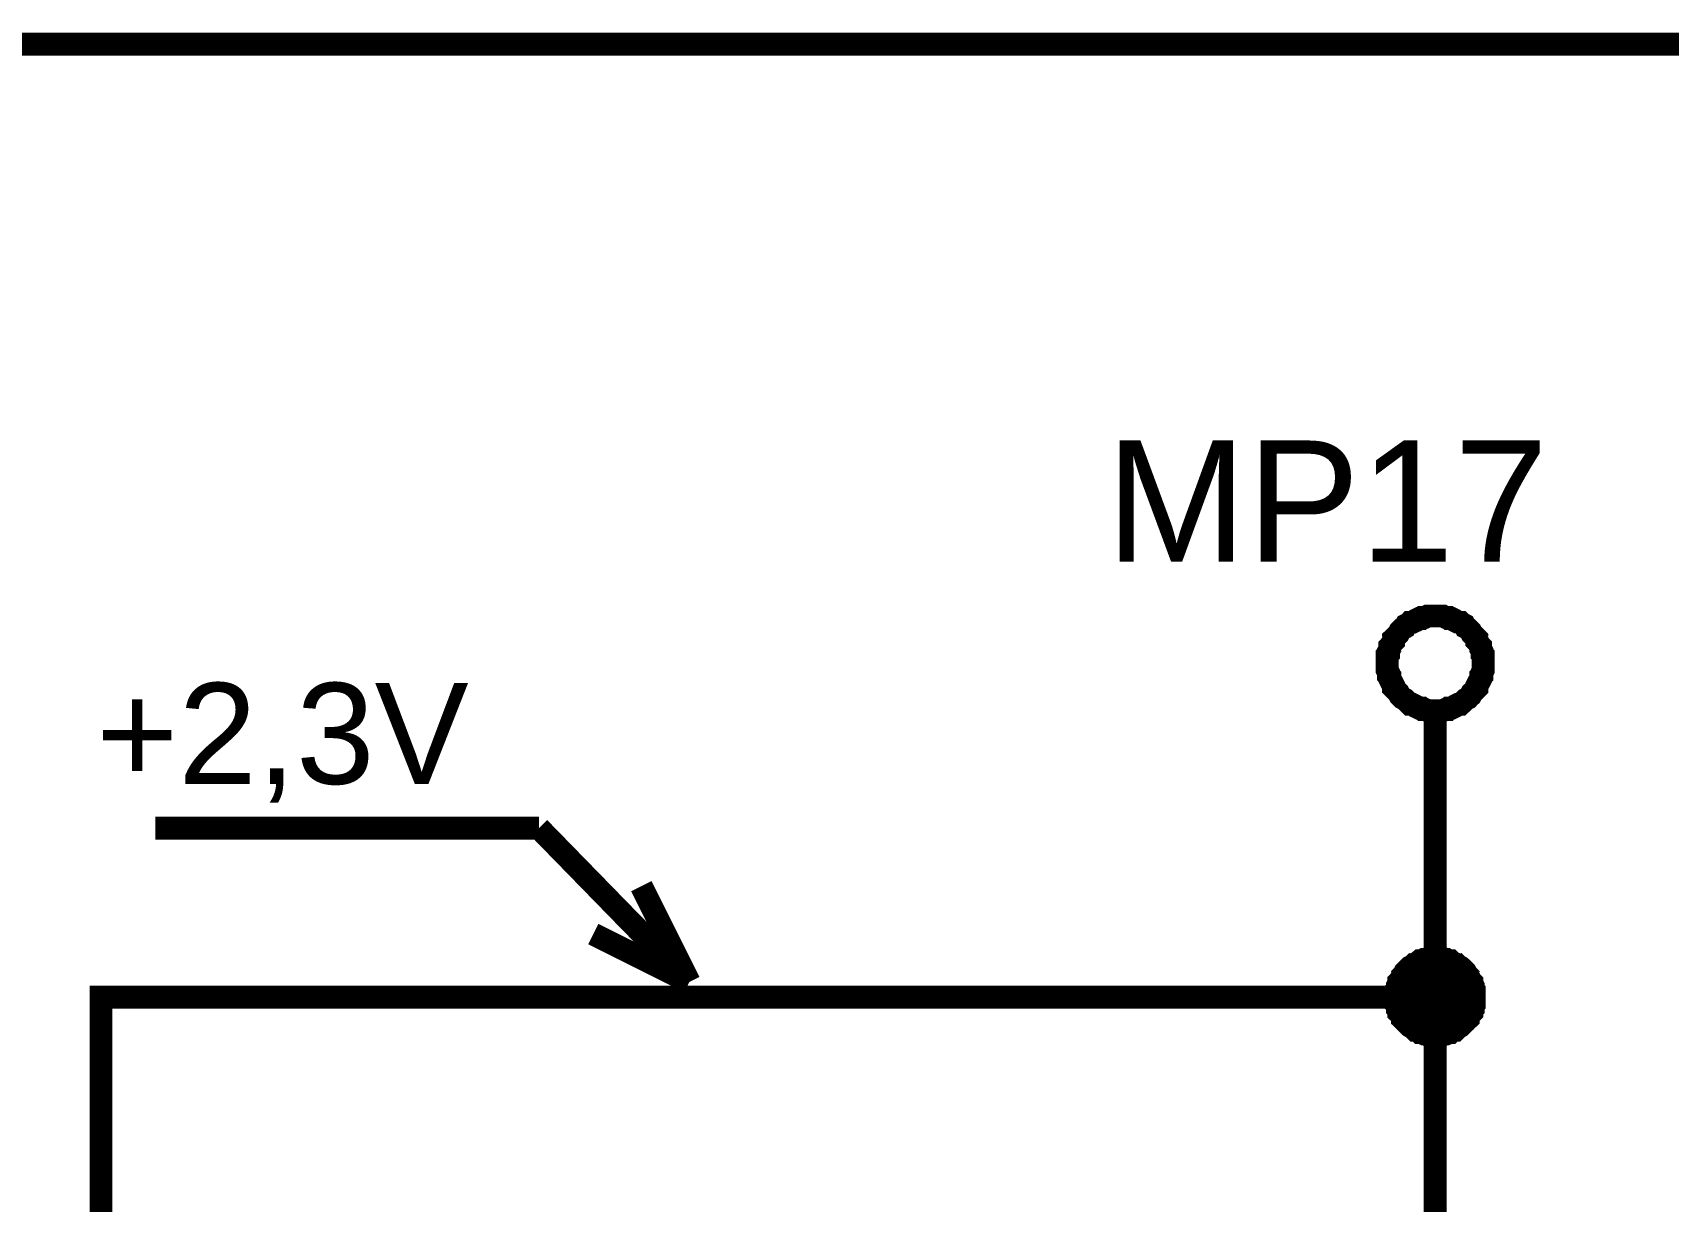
# Model space of a CAD drawing. Header units: millimetres. Extents: x -2024 to 917, y -725 to 13.
# Drawn here: x -1922.31 to -1900.86, y -286.85 to -271.52 of the extents above; entities that cross this region are included whole.
import ezdxf

# ---------------------------------------------------------------- set-up
doc = ezdxf.new("R2010")
doc.units = ezdxf.units.MM
doc.styles.get("Standard").update_dxf_attribs({"font": 'arial.ttf'})

msp = doc.modelspace()

# ---------------------------------------------------------------- linework, layer by layer
at = {"color": 7}
for points, const_width in [([(-1966.383, -276.672), (-1966.383, -271.671), (-1953.904, -271.671), (-1858.934, -271.671), (-1853.952, -271.671)], 0.3), ([(-1904.549, -279.785), (-1904.549, -279.752), (-1904.549, -279.719), (-1904.549, -279.686), (-1904.532, -279.669), (-1904.532, -279.636), (-1904.515, -279.603), (-1904.515, -279.57), (-1904.499, -279.553), (-1904.482, -279.52), (-1904.466, -279.504), (-1904.466, -279.47), (-1904.449, -279.454), (-1904.416, -279.421), (-1904.4, -279.404), (-1904.383, -279.371), (-1904.367, -279.354), (-1904.35, -279.338), (-1904.317, -279.321), (-1904.3, -279.288), (-1904.267, -279.272), (-1904.251, -279.255), (-1904.218, -279.255), (-1904.184, -279.239), (-1904.168, -279.222), (-1904.135, -279.205), (-1904.102, -279.205), (-1904.085, -279.189), (-1904.052, -279.189), (-1904.019, -279.172), (-1903.986, -279.172), (-1903.953, -279.172), (-1903.92, -279.172)], 0.3), ([(-1903.92, -279.172), (-1903.953, -279.172), (-1903.986, -279.172), (-1904.019, -279.172), (-1904.052, -279.189), (-1904.085, -279.189), (-1904.102, -279.205), (-1904.135, -279.205), (-1904.168, -279.222), (-1904.184, -279.239), (-1904.218, -279.255), (-1904.251, -279.255), (-1904.267, -279.272), (-1904.3, -279.288), (-1904.317, -279.321), (-1904.35, -279.338), (-1904.367, -279.354), (-1904.383, -279.371), (-1904.4, -279.404), (-1904.416, -279.421), (-1904.449, -279.454), (-1904.466, -279.47), (-1904.466, -279.504), (-1904.482, -279.52), (-1904.499, -279.553), (-1904.515, -279.57), (-1904.515, -279.603), (-1904.532, -279.636), (-1904.532, -279.669), (-1904.549, -279.686), (-1904.549, -279.719), (-1904.549, -279.752), (-1904.549, -279.785)], 0.3), ([(-1903.92, -279.172), (-1903.887, -279.172), (-1903.853, -279.172), (-1903.82, -279.172), (-1903.787, -279.189), (-1903.754, -279.189), (-1903.738, -279.205), (-1903.704, -279.205), (-1903.671, -279.222), (-1903.655, -279.239), (-1903.622, -279.255), (-1903.589, -279.255), (-1903.572, -279.272), (-1903.539, -279.288), (-1903.522, -279.321), (-1903.489, -279.338), (-1903.473, -279.354), (-1903.456, -279.371), (-1903.44, -279.404), (-1903.423, -279.421), (-1903.39, -279.454), (-1903.373, -279.47), (-1903.373, -279.504), (-1903.357, -279.52), (-1903.34, -279.553), (-1903.324, -279.57), (-1903.324, -279.603), (-1903.307, -279.636), (-1903.307, -279.669), (-1903.291, -279.686), (-1903.291, -279.719), (-1903.291, -279.752), (-1903.291, -279.785)], 0.3), ([(-1903.291, -279.785), (-1903.291, -279.752), (-1903.291, -279.719), (-1903.291, -279.686), (-1903.307, -279.669), (-1903.307, -279.636), (-1903.324, -279.603), (-1903.324, -279.57), (-1903.34, -279.553), (-1903.357, -279.52), (-1903.373, -279.504), (-1903.373, -279.47), (-1903.39, -279.454), (-1903.423, -279.421), (-1903.44, -279.404), (-1903.456, -279.371), (-1903.473, -279.354), (-1903.489, -279.338), (-1903.522, -279.321), (-1903.539, -279.288), (-1903.572, -279.272), (-1903.589, -279.255), (-1903.622, -279.255), (-1903.655, -279.239), (-1903.671, -279.222), (-1903.704, -279.205), (-1903.738, -279.205), (-1903.754, -279.189), (-1903.787, -279.189), (-1903.82, -279.172), (-1903.853, -279.172), (-1903.887, -279.172), (-1903.92, -279.172)], 0.3), ([(-1903.92, -280.414), (-1903.953, -280.414), (-1903.986, -280.414), (-1904.019, -280.414), (-1904.052, -280.398), (-1904.085, -280.398), (-1904.102, -280.381), (-1904.135, -280.381), (-1904.168, -280.365), (-1904.184, -280.348), (-1904.218, -280.331), (-1904.251, -280.331), (-1904.267, -280.315), (-1904.3, -280.282), (-1904.317, -280.265), (-1904.35, -280.249), (-1904.367, -280.232), (-1904.383, -280.216), (-1904.4, -280.182), (-1904.416, -280.166), (-1904.449, -280.133), (-1904.466, -280.116), (-1904.466, -280.083), (-1904.482, -280.05), (-1904.499, -280.033), (-1904.515, -280), (-1904.515, -279.967), (-1904.532, -279.951), (-1904.532, -279.917), (-1904.549, -279.884), (-1904.549, -279.851), (-1904.549, -279.818), (-1904.549, -279.785)], 0.3), ([(-1904.549, -279.785), (-1904.549, -279.785)], 0.3), ([(-1904.549, -279.785), (-1904.549, -279.818), (-1904.549, -279.851), (-1904.549, -279.884), (-1904.532, -279.917), (-1904.532, -279.951), (-1904.515, -279.967), (-1904.515, -280), (-1904.499, -280.033), (-1904.482, -280.05), (-1904.466, -280.083), (-1904.466, -280.116), (-1904.449, -280.133), (-1904.416, -280.166), (-1904.4, -280.182), (-1904.383, -280.216), (-1904.367, -280.232), (-1904.35, -280.249), (-1904.317, -280.265), (-1904.3, -280.282), (-1904.267, -280.315), (-1904.251, -280.331), (-1904.218, -280.331), (-1904.184, -280.348), (-1904.168, -280.365), (-1904.135, -280.381), (-1904.102, -280.381), (-1904.085, -280.398), (-1904.052, -280.398), (-1904.019, -280.414), (-1903.986, -280.414), (-1903.953, -280.414), (-1903.92, -280.414)], 0.3), ([(-1903.291, -279.785), (-1903.291, -279.818), (-1903.291, -279.851), (-1903.291, -279.884), (-1903.307, -279.917), (-1903.307, -279.951), (-1903.324, -279.967), (-1903.324, -280), (-1903.34, -280.033), (-1903.357, -280.05), (-1903.373, -280.083), (-1903.373, -280.116), (-1903.39, -280.133), (-1903.423, -280.166), (-1903.44, -280.182), (-1903.456, -280.216), (-1903.473, -280.232), (-1903.489, -280.249), (-1903.522, -280.265), (-1903.539, -280.282), (-1903.572, -280.315), (-1903.589, -280.331), (-1903.622, -280.331), (-1903.655, -280.348), (-1903.671, -280.365), (-1903.704, -280.381), (-1903.738, -280.381), (-1903.754, -280.398), (-1903.787, -280.398), (-1903.82, -280.414), (-1903.853, -280.414), (-1903.887, -280.414), (-1903.92, -280.414)], 0.3), ([(-1903.92, -280.414), (-1903.887, -280.414), (-1903.853, -280.414), (-1903.82, -280.414), (-1903.787, -280.398), (-1903.754, -280.398), (-1903.738, -280.381), (-1903.704, -280.381), (-1903.671, -280.365), (-1903.655, -280.348), (-1903.622, -280.331), (-1903.589, -280.331), (-1903.572, -280.315), (-1903.539, -280.282), (-1903.522, -280.265), (-1903.489, -280.249), (-1903.473, -280.232), (-1903.456, -280.216), (-1903.44, -280.182), (-1903.423, -280.166), (-1903.39, -280.133), (-1903.373, -280.116), (-1903.373, -280.083), (-1903.357, -280.05), (-1903.34, -280.033), (-1903.324, -280), (-1903.324, -279.967), (-1903.307, -279.951), (-1903.307, -279.917), (-1903.291, -279.884), (-1903.291, -279.851), (-1903.291, -279.818), (-1903.291, -279.785)], 0.3), ([(-1903.291, -279.785), (-1903.291, -279.785), (-1903.291, -279.785), (-1903.291, -279.785), (-1903.291, -279.785), (-1903.291, -279.785), (-1903.291, -279.785), (-1903.291, -279.785), (-1903.291, -279.785), (-1903.291, -279.785), (-1903.291, -279.785), (-1903.291, -279.785), (-1903.291, -279.785), (-1903.291, -279.785), (-1903.291, -279.785), (-1903.291, -279.785), (-1903.291, -279.785), (-1903.291, -279.785), (-1903.291, -279.785), (-1903.291, -279.785), (-1903.291, -279.785), (-1903.291, -279.785), (-1903.291, -279.785), (-1903.291, -279.785), (-1903.291, -279.785), (-1903.291, -279.785), (-1903.291, -279.785), (-1903.291, -279.785), (-1903.291, -279.785), (-1903.291, -279.785), (-1903.291, -279.785), (-1903.291, -279.785), (-1903.291, -279.785)], 0.3), ([(-1903.291, -279.785), (-1903.291, -279.785)], 0.3), ([(-1903.92, -280.414), (-1903.92, -281.673)], 0.3), ([(-1903.92, -284.173), (-1903.92, -281.673)], 0.3), ([(-1915.671, -281.954), (-1920.702, -281.954)], 0.3), ([(-1913.701, -283.974), (-1915.671, -281.954)], 0.3), ([(-1913.701, -283.974), (-1914.33, -282.716)], 0.3), ([(-1913.701, -283.974), (-1914.959, -283.345)], 0.3), ([(-1904.433, -284.173), (-1904.433, -284.14), (-1904.433, -284.123), (-1904.433, -284.09), (-1904.416, -284.074), (-1904.416, -284.041), (-1904.416, -284.024), (-1904.4, -283.991), (-1904.4, -283.974), (-1904.383, -283.958), (-1904.367, -283.925), (-1904.35, -283.908), (-1904.35, -283.892), (-1904.333, -283.875), (-1904.317, -283.842), (-1904.3, -283.825), (-1904.284, -283.809), (-1904.267, -283.792), (-1904.251, -283.776), (-1904.218, -283.759), (-1904.201, -283.743), (-1904.184, -283.743), (-1904.168, -283.726), (-1904.135, -283.709), (-1904.118, -283.693), (-1904.102, -283.693), (-1904.069, -283.676), (-1904.052, -283.676), (-1904.019, -283.676), (-1904.002, -283.66), (-1903.969, -283.66), (-1903.953, -283.66), (-1903.92, -283.66)], 0.3), ([(-1904.433, -284.173), (-1904.433, -284.14), (-1904.433, -284.123), (-1904.433, -284.09), (-1904.416, -284.074), (-1904.416, -284.041), (-1904.416, -284.024), (-1904.4, -283.991), (-1904.4, -283.974), (-1904.383, -283.958), (-1904.367, -283.925), (-1904.35, -283.908), (-1904.35, -283.892), (-1904.333, -283.875), (-1904.317, -283.842), (-1904.3, -283.825), (-1904.284, -283.809), (-1904.267, -283.792), (-1904.251, -283.776), (-1904.218, -283.759), (-1904.201, -283.743), (-1904.184, -283.743), (-1904.168, -283.726), (-1904.135, -283.709), (-1904.118, -283.693), (-1904.102, -283.693), (-1904.069, -283.676), (-1904.052, -283.676), (-1904.019, -283.676), (-1904.002, -283.66), (-1903.969, -283.66), (-1903.953, -283.66), (-1903.92, -283.66)], 0.3), ([(-1904.433, -284.173), (-1904.433, -284.14), (-1904.433, -284.123), (-1904.433, -284.09), (-1904.416, -284.074), (-1904.416, -284.041), (-1904.416, -284.024), (-1904.4, -283.991), (-1904.4, -283.974), (-1904.383, -283.958), (-1904.367, -283.925), (-1904.35, -283.908), (-1904.35, -283.892), (-1904.333, -283.875), (-1904.317, -283.842), (-1904.3, -283.825), (-1904.284, -283.809), (-1904.267, -283.792), (-1904.251, -283.776), (-1904.218, -283.759), (-1904.201, -283.743), (-1904.184, -283.743), (-1904.168, -283.726), (-1904.135, -283.709), (-1904.118, -283.693), (-1904.102, -283.693), (-1904.069, -283.676), (-1904.052, -283.676), (-1904.019, -283.676), (-1904.002, -283.66), (-1903.969, -283.66), (-1903.953, -283.66), (-1903.92, -283.66)], 0.3), ([(-1904.433, -284.173), (-1904.433, -284.14), (-1904.433, -284.123), (-1904.433, -284.09), (-1904.416, -284.074), (-1904.416, -284.041), (-1904.416, -284.024), (-1904.4, -283.991), (-1904.4, -283.974), (-1904.383, -283.958), (-1904.367, -283.925), (-1904.35, -283.908), (-1904.35, -283.892), (-1904.333, -283.875), (-1904.317, -283.842), (-1904.3, -283.825), (-1904.284, -283.809), (-1904.267, -283.792), (-1904.251, -283.776), (-1904.218, -283.759), (-1904.201, -283.743), (-1904.184, -283.743), (-1904.168, -283.726), (-1904.135, -283.709), (-1904.118, -283.693), (-1904.102, -283.693), (-1904.069, -283.676), (-1904.052, -283.676), (-1904.019, -283.676), (-1904.002, -283.66), (-1903.969, -283.66), (-1903.953, -283.66), (-1903.92, -283.66)], 0.3), ([(-1903.92, -283.66), (-1903.92, -283.66)], 0.3), ([(-1903.92, -283.66), (-1903.887, -283.66), (-1903.87, -283.66), (-1903.837, -283.66), (-1903.82, -283.676), (-1903.787, -283.676), (-1903.771, -283.676), (-1903.738, -283.693), (-1903.721, -283.693), (-1903.704, -283.709), (-1903.671, -283.726), (-1903.655, -283.743), (-1903.638, -283.743), (-1903.622, -283.759), (-1903.589, -283.776), (-1903.572, -283.792), (-1903.556, -283.809), (-1903.539, -283.825), (-1903.522, -283.842), (-1903.506, -283.875), (-1903.489, -283.892), (-1903.489, -283.908), (-1903.473, -283.925), (-1903.456, -283.958), (-1903.44, -283.974), (-1903.44, -283.991), (-1903.423, -284.024), (-1903.423, -284.041), (-1903.423, -284.074), (-1903.407, -284.09), (-1903.407, -284.123), (-1903.407, -284.14), (-1903.407, -284.173)], 0.3), ([(-1903.92, -283.66), (-1903.92, -283.66)], 0.3), ([(-1903.92, -283.66), (-1903.887, -283.66), (-1903.87, -283.66), (-1903.837, -283.66), (-1903.82, -283.676), (-1903.787, -283.676), (-1903.771, -283.676), (-1903.738, -283.693), (-1903.721, -283.693), (-1903.704, -283.709), (-1903.671, -283.726), (-1903.655, -283.743), (-1903.638, -283.743), (-1903.622, -283.759), (-1903.589, -283.776), (-1903.572, -283.792), (-1903.556, -283.809), (-1903.539, -283.825), (-1903.522, -283.842), (-1903.506, -283.875), (-1903.489, -283.892), (-1903.489, -283.908), (-1903.473, -283.925), (-1903.456, -283.958), (-1903.44, -283.974), (-1903.44, -283.991), (-1903.423, -284.024), (-1903.423, -284.041), (-1903.423, -284.074), (-1903.407, -284.09), (-1903.407, -284.123), (-1903.407, -284.14), (-1903.407, -284.173)], 0.3), ([(-1903.92, -283.66), (-1903.92, -283.66)], 0.3), ([(-1903.92, -283.66), (-1903.887, -283.66), (-1903.87, -283.66), (-1903.837, -283.66), (-1903.82, -283.676), (-1903.787, -283.676), (-1903.771, -283.676), (-1903.738, -283.693), (-1903.721, -283.693), (-1903.704, -283.709), (-1903.671, -283.726), (-1903.655, -283.743), (-1903.638, -283.743), (-1903.622, -283.759), (-1903.589, -283.776), (-1903.572, -283.792), (-1903.556, -283.809), (-1903.539, -283.825), (-1903.522, -283.842), (-1903.506, -283.875), (-1903.489, -283.892), (-1903.489, -283.908), (-1903.473, -283.925), (-1903.456, -283.958), (-1903.44, -283.974), (-1903.44, -283.991), (-1903.423, -284.024), (-1903.423, -284.041), (-1903.423, -284.074), (-1903.407, -284.09), (-1903.407, -284.123), (-1903.407, -284.14), (-1903.407, -284.173)], 0.3), ([(-1903.92, -283.66), (-1903.92, -283.66)], 0.3), ([(-1903.92, -283.66), (-1903.887, -283.66), (-1903.87, -283.66), (-1903.837, -283.66), (-1903.82, -283.676), (-1903.787, -283.676), (-1903.771, -283.676), (-1903.738, -283.693), (-1903.721, -283.693), (-1903.704, -283.709), (-1903.671, -283.726), (-1903.655, -283.743), (-1903.638, -283.743), (-1903.622, -283.759), (-1903.589, -283.776), (-1903.572, -283.792), (-1903.556, -283.809), (-1903.539, -283.825), (-1903.522, -283.842), (-1903.506, -283.875), (-1903.489, -283.892), (-1903.489, -283.908), (-1903.473, -283.925), (-1903.456, -283.958), (-1903.44, -283.974), (-1903.44, -283.991), (-1903.423, -284.024), (-1903.423, -284.041), (-1903.423, -284.074), (-1903.407, -284.09), (-1903.407, -284.123), (-1903.407, -284.14), (-1903.407, -284.173)], 0.3), ([(-1904.433, -284.173), (-1904.433, -284.14), (-1904.433, -284.123), (-1904.433, -284.09), (-1904.416, -284.074), (-1904.416, -284.041), (-1904.416, -284.024), (-1904.4, -283.991), (-1904.4, -283.974), (-1904.383, -283.958), (-1904.367, -283.925), (-1904.35, -283.908), (-1904.35, -283.892), (-1904.333, -283.875), (-1904.317, -283.842), (-1904.3, -283.825), (-1904.284, -283.809), (-1904.267, -283.792), (-1904.251, -283.776), (-1904.218, -283.759), (-1904.201, -283.743), (-1904.184, -283.743), (-1904.168, -283.726), (-1904.135, -283.709), (-1904.118, -283.693), (-1904.102, -283.693), (-1904.069, -283.676), (-1904.052, -283.676), (-1904.019, -283.676), (-1904.002, -283.66), (-1903.969, -283.66), (-1903.953, -283.66), (-1903.92, -283.66)], 0.0991), ([(-1904.433, -284.173), (-1904.433, -284.14), (-1904.433, -284.123), (-1904.433, -284.09), (-1904.416, -284.074), (-1904.416, -284.041), (-1904.416, -284.024), (-1904.4, -283.991), (-1904.4, -283.974), (-1904.383, -283.958), (-1904.367, -283.925), (-1904.35, -283.908), (-1904.35, -283.892), (-1904.333, -283.875), (-1904.317, -283.842), (-1904.3, -283.825), (-1904.284, -283.809), (-1904.267, -283.792), (-1904.251, -283.776), (-1904.218, -283.759), (-1904.201, -283.743), (-1904.184, -283.743), (-1904.168, -283.726), (-1904.135, -283.709), (-1904.118, -283.693), (-1904.102, -283.693), (-1904.069, -283.676), (-1904.052, -283.676), (-1904.019, -283.676), (-1904.002, -283.66), (-1903.969, -283.66), (-1903.953, -283.66), (-1903.92, -283.66)], 0.0991), ([(-1904.433, -284.173), (-1904.433, -284.14), (-1904.433, -284.123), (-1904.433, -284.09), (-1904.416, -284.074), (-1904.416, -284.041), (-1904.416, -284.024), (-1904.4, -283.991), (-1904.4, -283.974), (-1904.383, -283.958), (-1904.367, -283.925), (-1904.35, -283.908), (-1904.35, -283.892), (-1904.333, -283.875), (-1904.317, -283.842), (-1904.3, -283.825), (-1904.284, -283.809), (-1904.267, -283.792), (-1904.251, -283.776), (-1904.218, -283.759), (-1904.201, -283.743), (-1904.184, -283.743), (-1904.168, -283.726), (-1904.135, -283.709), (-1904.118, -283.693), (-1904.102, -283.693), (-1904.069, -283.676), (-1904.052, -283.676), (-1904.019, -283.676), (-1904.002, -283.66), (-1903.969, -283.66), (-1903.953, -283.66), (-1903.92, -283.66)], 0.0991), ([(-1904.433, -284.173), (-1904.433, -284.14), (-1904.433, -284.123), (-1904.433, -284.09), (-1904.416, -284.074), (-1904.416, -284.041), (-1904.416, -284.024), (-1904.4, -283.991), (-1904.4, -283.974), (-1904.383, -283.958), (-1904.367, -283.925), (-1904.35, -283.908), (-1904.35, -283.892), (-1904.333, -283.875), (-1904.317, -283.842), (-1904.3, -283.825), (-1904.284, -283.809), (-1904.267, -283.792), (-1904.251, -283.776), (-1904.218, -283.759), (-1904.201, -283.743), (-1904.184, -283.743), (-1904.168, -283.726), (-1904.135, -283.709), (-1904.118, -283.693), (-1904.102, -283.693), (-1904.069, -283.676), (-1904.052, -283.676), (-1904.019, -283.676), (-1904.002, -283.66), (-1903.969, -283.66), (-1903.953, -283.66), (-1903.92, -283.66)], 0.0991), ([(-1903.92, -283.66), (-1903.92, -283.66)], 0.0991), ([(-1903.92, -283.66), (-1903.887, -283.66), (-1903.87, -283.66), (-1903.837, -283.66), (-1903.82, -283.676), (-1903.787, -283.676), (-1903.771, -283.676), (-1903.738, -283.693), (-1903.721, -283.693), (-1903.704, -283.709), (-1903.671, -283.726), (-1903.655, -283.743), (-1903.638, -283.743), (-1903.622, -283.759), (-1903.589, -283.776), (-1903.572, -283.792), (-1903.556, -283.809), (-1903.539, -283.825), (-1903.522, -283.842), (-1903.506, -283.875), (-1903.489, -283.892), (-1903.489, -283.908), (-1903.473, -283.925), (-1903.456, -283.958), (-1903.44, -283.974), (-1903.44, -283.991), (-1903.423, -284.024), (-1903.423, -284.041), (-1903.423, -284.074), (-1903.407, -284.09), (-1903.407, -284.123), (-1903.407, -284.14), (-1903.407, -284.173)], 0.0991), ([(-1903.92, -283.66), (-1903.92, -283.66)], 0.0991), ([(-1903.92, -283.66), (-1903.887, -283.66), (-1903.87, -283.66), (-1903.837, -283.66), (-1903.82, -283.676), (-1903.787, -283.676), (-1903.771, -283.676), (-1903.738, -283.693), (-1903.721, -283.693), (-1903.704, -283.709), (-1903.671, -283.726), (-1903.655, -283.743), (-1903.638, -283.743), (-1903.622, -283.759), (-1903.589, -283.776), (-1903.572, -283.792), (-1903.556, -283.809), (-1903.539, -283.825), (-1903.522, -283.842), (-1903.506, -283.875), (-1903.489, -283.892), (-1903.489, -283.908), (-1903.473, -283.925), (-1903.456, -283.958), (-1903.44, -283.974), (-1903.44, -283.991), (-1903.423, -284.024), (-1903.423, -284.041), (-1903.423, -284.074), (-1903.407, -284.09), (-1903.407, -284.123), (-1903.407, -284.14), (-1903.407, -284.173)], 0.0991), ([(-1903.92, -283.66), (-1903.92, -283.66)], 0.0991), ([(-1903.92, -283.66), (-1903.887, -283.66), (-1903.87, -283.66), (-1903.837, -283.66), (-1903.82, -283.676), (-1903.787, -283.676), (-1903.771, -283.676), (-1903.738, -283.693), (-1903.721, -283.693), (-1903.704, -283.709), (-1903.671, -283.726), (-1903.655, -283.743), (-1903.638, -283.743), (-1903.622, -283.759), (-1903.589, -283.776), (-1903.572, -283.792), (-1903.556, -283.809), (-1903.539, -283.825), (-1903.522, -283.842), (-1903.506, -283.875), (-1903.489, -283.892), (-1903.489, -283.908), (-1903.473, -283.925), (-1903.456, -283.958), (-1903.44, -283.974), (-1903.44, -283.991), (-1903.423, -284.024), (-1903.423, -284.041), (-1903.423, -284.074), (-1903.407, -284.09), (-1903.407, -284.123), (-1903.407, -284.14), (-1903.407, -284.173)], 0.0991), ([(-1903.92, -283.66), (-1903.92, -283.66)], 0.0991), ([(-1903.92, -283.66), (-1903.887, -283.66), (-1903.87, -283.66), (-1903.837, -283.66), (-1903.82, -283.676), (-1903.787, -283.676), (-1903.771, -283.676), (-1903.738, -283.693), (-1903.721, -283.693), (-1903.704, -283.709), (-1903.671, -283.726), (-1903.655, -283.743), (-1903.638, -283.743), (-1903.622, -283.759), (-1903.589, -283.776), (-1903.572, -283.792), (-1903.556, -283.809), (-1903.539, -283.825), (-1903.522, -283.842), (-1903.506, -283.875), (-1903.489, -283.892), (-1903.489, -283.908), (-1903.473, -283.925), (-1903.456, -283.958), (-1903.44, -283.974), (-1903.44, -283.991), (-1903.423, -284.024), (-1903.423, -284.041), (-1903.423, -284.074), (-1903.407, -284.09), (-1903.407, -284.123), (-1903.407, -284.14), (-1903.407, -284.173)], 0.0991), ([(-1918.915, -291.674), (-1921.414, -291.674), (-1921.414, -284.173), (-1903.92, -284.173), (-1903.92, -294.158), (-1906.419, -294.158)], 0.3), ([(-1903.92, -284.67), (-1903.953, -284.67), (-1903.969, -284.67), (-1904.002, -284.67), (-1904.019, -284.653), (-1904.052, -284.653), (-1904.069, -284.653), (-1904.102, -284.637), (-1904.118, -284.637), (-1904.135, -284.62), (-1904.168, -284.604), (-1904.184, -284.604), (-1904.201, -284.587), (-1904.218, -284.571), (-1904.251, -284.554), (-1904.267, -284.537), (-1904.284, -284.521), (-1904.3, -284.504), (-1904.317, -284.488), (-1904.333, -284.471), (-1904.35, -284.455), (-1904.35, -284.438), (-1904.367, -284.405), (-1904.383, -284.388), (-1904.4, -284.372), (-1904.4, -284.339), (-1904.416, -284.322), (-1904.416, -284.306), (-1904.416, -284.272), (-1904.433, -284.256), (-1904.433, -284.223), (-1904.433, -284.206), (-1904.433, -284.173)], 0.3), ([(-1904.433, -284.173), (-1904.433, -284.173)], 0.3), ([(-1903.92, -284.67), (-1903.953, -284.67), (-1903.969, -284.67), (-1904.002, -284.67), (-1904.019, -284.653), (-1904.052, -284.653), (-1904.069, -284.653), (-1904.102, -284.637), (-1904.118, -284.637), (-1904.135, -284.62), (-1904.168, -284.604), (-1904.184, -284.604), (-1904.201, -284.587), (-1904.218, -284.571), (-1904.251, -284.554), (-1904.267, -284.537), (-1904.284, -284.521), (-1904.3, -284.504), (-1904.317, -284.488), (-1904.333, -284.471), (-1904.35, -284.455), (-1904.35, -284.438), (-1904.367, -284.405), (-1904.383, -284.388), (-1904.4, -284.372), (-1904.4, -284.339), (-1904.416, -284.322), (-1904.416, -284.306), (-1904.416, -284.272), (-1904.433, -284.256), (-1904.433, -284.223), (-1904.433, -284.206), (-1904.433, -284.173)], 0.3), ([(-1904.433, -284.173), (-1904.433, -284.173)], 0.3), ([(-1903.92, -284.67), (-1903.953, -284.67), (-1903.969, -284.67), (-1904.002, -284.67), (-1904.019, -284.653), (-1904.052, -284.653), (-1904.069, -284.653), (-1904.102, -284.637), (-1904.118, -284.637), (-1904.135, -284.62), (-1904.168, -284.604), (-1904.184, -284.604), (-1904.201, -284.587), (-1904.218, -284.571), (-1904.251, -284.554), (-1904.267, -284.537), (-1904.284, -284.521), (-1904.3, -284.504), (-1904.317, -284.488), (-1904.333, -284.471), (-1904.35, -284.455), (-1904.35, -284.438), (-1904.367, -284.405), (-1904.383, -284.388), (-1904.4, -284.372), (-1904.4, -284.339), (-1904.416, -284.322), (-1904.416, -284.306), (-1904.416, -284.272), (-1904.433, -284.256), (-1904.433, -284.223), (-1904.433, -284.206), (-1904.433, -284.173)], 0.3), ([(-1904.433, -284.173), (-1904.433, -284.173)], 0.3), ([(-1903.92, -284.67), (-1903.953, -284.67), (-1903.969, -284.67), (-1904.002, -284.67), (-1904.019, -284.653), (-1904.052, -284.653), (-1904.069, -284.653), (-1904.102, -284.637), (-1904.118, -284.637), (-1904.135, -284.62), (-1904.168, -284.604), (-1904.184, -284.604), (-1904.201, -284.587), (-1904.218, -284.571), (-1904.251, -284.554), (-1904.267, -284.537), (-1904.284, -284.521), (-1904.3, -284.504), (-1904.317, -284.488), (-1904.333, -284.471), (-1904.35, -284.455), (-1904.35, -284.438), (-1904.367, -284.405), (-1904.383, -284.388), (-1904.4, -284.372), (-1904.4, -284.339), (-1904.416, -284.322), (-1904.416, -284.306), (-1904.416, -284.272), (-1904.433, -284.256), (-1904.433, -284.223), (-1904.433, -284.206), (-1904.433, -284.173)], 0.3), ([(-1904.433, -284.173), (-1904.433, -284.173)], 0.3), ([(-1903.92, -284.67), (-1903.953, -284.67), (-1903.969, -284.67), (-1904.002, -284.67), (-1904.019, -284.653), (-1904.052, -284.653), (-1904.069, -284.653), (-1904.102, -284.637), (-1904.118, -284.637), (-1904.135, -284.62), (-1904.168, -284.604), (-1904.184, -284.604), (-1904.201, -284.587), (-1904.218, -284.571), (-1904.251, -284.554), (-1904.267, -284.537), (-1904.284, -284.521), (-1904.3, -284.504), (-1904.317, -284.488), (-1904.333, -284.471), (-1904.35, -284.455), (-1904.35, -284.438), (-1904.367, -284.405), (-1904.383, -284.388), (-1904.4, -284.372), (-1904.4, -284.339), (-1904.416, -284.322), (-1904.416, -284.306), (-1904.416, -284.272), (-1904.433, -284.256), (-1904.433, -284.223), (-1904.433, -284.206), (-1904.433, -284.173)], 0.0991), ([(-1904.433, -284.173), (-1904.433, -284.173)], 0.0991), ([(-1903.92, -284.67), (-1903.953, -284.67), (-1903.969, -284.67), (-1904.002, -284.67), (-1904.019, -284.653), (-1904.052, -284.653), (-1904.069, -284.653), (-1904.102, -284.637), (-1904.118, -284.637), (-1904.135, -284.62), (-1904.168, -284.604), (-1904.184, -284.604), (-1904.201, -284.587), (-1904.218, -284.571), (-1904.251, -284.554), (-1904.267, -284.537), (-1904.284, -284.521), (-1904.3, -284.504), (-1904.317, -284.488), (-1904.333, -284.471), (-1904.35, -284.455), (-1904.35, -284.438), (-1904.367, -284.405), (-1904.383, -284.388), (-1904.4, -284.372), (-1904.4, -284.339), (-1904.416, -284.322), (-1904.416, -284.306), (-1904.416, -284.272), (-1904.433, -284.256), (-1904.433, -284.223), (-1904.433, -284.206), (-1904.433, -284.173)], 0.0991), ([(-1904.433, -284.173), (-1904.433, -284.173)], 0.0991), ([(-1903.92, -284.67), (-1903.953, -284.67), (-1903.969, -284.67), (-1904.002, -284.67), (-1904.019, -284.653), (-1904.052, -284.653), (-1904.069, -284.653), (-1904.102, -284.637), (-1904.118, -284.637), (-1904.135, -284.62), (-1904.168, -284.604), (-1904.184, -284.604), (-1904.201, -284.587), (-1904.218, -284.571), (-1904.251, -284.554), (-1904.267, -284.537), (-1904.284, -284.521), (-1904.3, -284.504), (-1904.317, -284.488), (-1904.333, -284.471), (-1904.35, -284.455), (-1904.35, -284.438), (-1904.367, -284.405), (-1904.383, -284.388), (-1904.4, -284.372), (-1904.4, -284.339), (-1904.416, -284.322), (-1904.416, -284.306), (-1904.416, -284.272), (-1904.433, -284.256), (-1904.433, -284.223), (-1904.433, -284.206), (-1904.433, -284.173)], 0.0991), ([(-1904.433, -284.173), (-1904.433, -284.173)], 0.0991), ([(-1903.92, -284.67), (-1903.953, -284.67), (-1903.969, -284.67), (-1904.002, -284.67), (-1904.019, -284.653), (-1904.052, -284.653), (-1904.069, -284.653), (-1904.102, -284.637), (-1904.118, -284.637), (-1904.135, -284.62), (-1904.168, -284.604), (-1904.184, -284.604), (-1904.201, -284.587), (-1904.218, -284.571), (-1904.251, -284.554), (-1904.267, -284.537), (-1904.284, -284.521), (-1904.3, -284.504), (-1904.317, -284.488), (-1904.333, -284.471), (-1904.35, -284.455), (-1904.35, -284.438), (-1904.367, -284.405), (-1904.383, -284.388), (-1904.4, -284.372), (-1904.4, -284.339), (-1904.416, -284.322), (-1904.416, -284.306), (-1904.416, -284.272), (-1904.433, -284.256), (-1904.433, -284.223), (-1904.433, -284.206), (-1904.433, -284.173)], 0.0991), ([(-1904.433, -284.173), (-1904.433, -284.173)], 0.0991), ([(-1903.407, -284.173), (-1903.407, -284.206), (-1903.407, -284.223), (-1903.407, -284.256), (-1903.423, -284.272), (-1903.423, -284.306), (-1903.423, -284.322), (-1903.44, -284.339), (-1903.44, -284.372), (-1903.456, -284.388), (-1903.473, -284.405), (-1903.489, -284.438), (-1903.489, -284.455), (-1903.506, -284.471), (-1903.522, -284.488), (-1903.539, -284.504), (-1903.556, -284.521), (-1903.572, -284.537), (-1903.589, -284.554), (-1903.622, -284.571), (-1903.638, -284.587), (-1903.655, -284.604), (-1903.671, -284.604), (-1903.704, -284.62), (-1903.721, -284.637), (-1903.738, -284.637), (-1903.771, -284.653), (-1903.787, -284.653), (-1903.82, -284.653), (-1903.837, -284.67), (-1903.87, -284.67), (-1903.887, -284.67), (-1903.92, -284.67)], 0.3), ([(-1903.407, -284.173), (-1903.407, -284.206), (-1903.407, -284.223), (-1903.407, -284.256), (-1903.423, -284.272), (-1903.423, -284.306), (-1903.423, -284.322), (-1903.44, -284.339), (-1903.44, -284.372), (-1903.456, -284.388), (-1903.473, -284.405), (-1903.489, -284.438), (-1903.489, -284.455), (-1903.506, -284.471), (-1903.522, -284.488), (-1903.539, -284.504), (-1903.556, -284.521), (-1903.572, -284.537), (-1903.589, -284.554), (-1903.622, -284.571), (-1903.638, -284.587), (-1903.655, -284.604), (-1903.671, -284.604), (-1903.704, -284.62), (-1903.721, -284.637), (-1903.738, -284.637), (-1903.771, -284.653), (-1903.787, -284.653), (-1903.82, -284.653), (-1903.837, -284.67), (-1903.87, -284.67), (-1903.887, -284.67), (-1903.92, -284.67)], 0.3), ([(-1903.407, -284.173), (-1903.407, -284.206), (-1903.407, -284.223), (-1903.407, -284.256), (-1903.423, -284.272), (-1903.423, -284.306), (-1903.423, -284.322), (-1903.44, -284.339), (-1903.44, -284.372), (-1903.456, -284.388), (-1903.473, -284.405), (-1903.489, -284.438), (-1903.489, -284.455), (-1903.506, -284.471), (-1903.522, -284.488), (-1903.539, -284.504), (-1903.556, -284.521), (-1903.572, -284.537), (-1903.589, -284.554), (-1903.622, -284.571), (-1903.638, -284.587), (-1903.655, -284.604), (-1903.671, -284.604), (-1903.704, -284.62), (-1903.721, -284.637), (-1903.738, -284.637), (-1903.771, -284.653), (-1903.787, -284.653), (-1903.82, -284.653), (-1903.837, -284.67), (-1903.87, -284.67), (-1903.887, -284.67), (-1903.92, -284.67)], 0.3), ([(-1903.407, -284.173), (-1903.407, -284.206), (-1903.407, -284.223), (-1903.407, -284.256), (-1903.423, -284.272), (-1903.423, -284.306), (-1903.423, -284.322), (-1903.44, -284.339), (-1903.44, -284.372), (-1903.456, -284.388), (-1903.473, -284.405), (-1903.489, -284.438), (-1903.489, -284.455), (-1903.506, -284.471), (-1903.522, -284.488), (-1903.539, -284.504), (-1903.556, -284.521), (-1903.572, -284.537), (-1903.589, -284.554), (-1903.622, -284.571), (-1903.638, -284.587), (-1903.655, -284.604), (-1903.671, -284.604), (-1903.704, -284.62), (-1903.721, -284.637), (-1903.738, -284.637), (-1903.771, -284.653), (-1903.787, -284.653), (-1903.82, -284.653), (-1903.837, -284.67), (-1903.87, -284.67), (-1903.887, -284.67), (-1903.92, -284.67)], 0.3), ([(-1903.407, -284.173), (-1903.407, -284.206), (-1903.407, -284.223), (-1903.407, -284.256), (-1903.423, -284.272), (-1903.423, -284.306), (-1903.423, -284.322), (-1903.44, -284.339), (-1903.44, -284.372), (-1903.456, -284.388), (-1903.473, -284.405), (-1903.489, -284.438), (-1903.489, -284.455), (-1903.506, -284.471), (-1903.522, -284.488), (-1903.539, -284.504), (-1903.556, -284.521), (-1903.572, -284.537), (-1903.589, -284.554), (-1903.622, -284.571), (-1903.638, -284.587), (-1903.655, -284.604), (-1903.671, -284.604), (-1903.704, -284.62), (-1903.721, -284.637), (-1903.738, -284.637), (-1903.771, -284.653), (-1903.787, -284.653), (-1903.82, -284.653), (-1903.837, -284.67), (-1903.87, -284.67), (-1903.887, -284.67), (-1903.92, -284.67)], 0.0991), ([(-1903.407, -284.173), (-1903.407, -284.206), (-1903.407, -284.223), (-1903.407, -284.256), (-1903.423, -284.272), (-1903.423, -284.306), (-1903.423, -284.322), (-1903.44, -284.339), (-1903.44, -284.372), (-1903.456, -284.388), (-1903.473, -284.405), (-1903.489, -284.438), (-1903.489, -284.455), (-1903.506, -284.471), (-1903.522, -284.488), (-1903.539, -284.504), (-1903.556, -284.521), (-1903.572, -284.537), (-1903.589, -284.554), (-1903.622, -284.571), (-1903.638, -284.587), (-1903.655, -284.604), (-1903.671, -284.604), (-1903.704, -284.62), (-1903.721, -284.637), (-1903.738, -284.637), (-1903.771, -284.653), (-1903.787, -284.653), (-1903.82, -284.653), (-1903.837, -284.67), (-1903.87, -284.67), (-1903.887, -284.67), (-1903.92, -284.67)], 0.0991), ([(-1903.407, -284.173), (-1903.407, -284.206), (-1903.407, -284.223), (-1903.407, -284.256), (-1903.423, -284.272), (-1903.423, -284.306), (-1903.423, -284.322), (-1903.44, -284.339), (-1903.44, -284.372), (-1903.456, -284.388), (-1903.473, -284.405), (-1903.489, -284.438), (-1903.489, -284.455), (-1903.506, -284.471), (-1903.522, -284.488), (-1903.539, -284.504), (-1903.556, -284.521), (-1903.572, -284.537), (-1903.589, -284.554), (-1903.622, -284.571), (-1903.638, -284.587), (-1903.655, -284.604), (-1903.671, -284.604), (-1903.704, -284.62), (-1903.721, -284.637), (-1903.738, -284.637), (-1903.771, -284.653), (-1903.787, -284.653), (-1903.82, -284.653), (-1903.837, -284.67), (-1903.87, -284.67), (-1903.887, -284.67), (-1903.92, -284.67)], 0.0991), ([(-1903.407, -284.173), (-1903.407, -284.206), (-1903.407, -284.223), (-1903.407, -284.256), (-1903.423, -284.272), (-1903.423, -284.306), (-1903.423, -284.322), (-1903.44, -284.339), (-1903.44, -284.372), (-1903.456, -284.388), (-1903.473, -284.405), (-1903.489, -284.438), (-1903.489, -284.455), (-1903.506, -284.471), (-1903.522, -284.488), (-1903.539, -284.504), (-1903.556, -284.521), (-1903.572, -284.537), (-1903.589, -284.554), (-1903.622, -284.571), (-1903.638, -284.587), (-1903.655, -284.604), (-1903.671, -284.604), (-1903.704, -284.62), (-1903.721, -284.637), (-1903.738, -284.637), (-1903.771, -284.653), (-1903.787, -284.653), (-1903.82, -284.653), (-1903.837, -284.67), (-1903.87, -284.67), (-1903.887, -284.67), (-1903.92, -284.67)], 0.0991), ([(-1903.407, -284.173), (-1903.407, -284.173), (-1903.407, -284.173), (-1903.407, -284.173), (-1903.407, -284.173), (-1903.407, -284.173), (-1903.407, -284.173), (-1903.407, -284.173), (-1903.407, -284.173), (-1903.407, -284.173), (-1903.407, -284.173), (-1903.407, -284.173), (-1903.407, -284.173), (-1903.407, -284.173), (-1903.407, -284.173), (-1903.407, -284.173), (-1903.407, -284.173), (-1903.407, -284.173), (-1903.407, -284.173), (-1903.407, -284.173), (-1903.407, -284.173), (-1903.407, -284.173), (-1903.407, -284.173), (-1903.407, -284.173), (-1903.407, -284.173), (-1903.407, -284.173), (-1903.407, -284.173), (-1903.407, -284.173), (-1903.407, -284.173), (-1903.407, -284.173), (-1903.407, -284.173), (-1903.407, -284.173), (-1903.407, -284.173)], 0.3), ([(-1903.407, -284.173), (-1903.407, -284.173)], 0.3), ([(-1903.407, -284.173), (-1903.407, -284.173), (-1903.407, -284.173), (-1903.407, -284.173), (-1903.407, -284.173), (-1903.407, -284.173), (-1903.407, -284.173), (-1903.407, -284.173), (-1903.407, -284.173), (-1903.407, -284.173), (-1903.407, -284.173), (-1903.407, -284.173), (-1903.407, -284.173), (-1903.407, -284.173), (-1903.407, -284.173), (-1903.407, -284.173), (-1903.407, -284.173), (-1903.407, -284.173), (-1903.407, -284.173), (-1903.407, -284.173), (-1903.407, -284.173), (-1903.407, -284.173), (-1903.407, -284.173), (-1903.407, -284.173), (-1903.407, -284.173), (-1903.407, -284.173), (-1903.407, -284.173), (-1903.407, -284.173), (-1903.407, -284.173), (-1903.407, -284.173), (-1903.407, -284.173), (-1903.407, -284.173), (-1903.407, -284.173)], 0.3), ([(-1903.407, -284.173), (-1903.407, -284.173)], 0.3), ([(-1903.407, -284.173), (-1903.407, -284.173), (-1903.407, -284.173), (-1903.407, -284.173), (-1903.407, -284.173), (-1903.407, -284.173), (-1903.407, -284.173), (-1903.407, -284.173), (-1903.407, -284.173), (-1903.407, -284.173), (-1903.407, -284.173), (-1903.407, -284.173), (-1903.407, -284.173), (-1903.407, -284.173), (-1903.407, -284.173), (-1903.407, -284.173), (-1903.407, -284.173), (-1903.407, -284.173), (-1903.407, -284.173), (-1903.407, -284.173), (-1903.407, -284.173), (-1903.407, -284.173), (-1903.407, -284.173), (-1903.407, -284.173), (-1903.407, -284.173), (-1903.407, -284.173), (-1903.407, -284.173), (-1903.407, -284.173), (-1903.407, -284.173), (-1903.407, -284.173), (-1903.407, -284.173), (-1903.407, -284.173), (-1903.407, -284.173)], 0.3), ([(-1903.407, -284.173), (-1903.407, -284.173)], 0.3), ([(-1903.407, -284.173), (-1903.407, -284.173), (-1903.407, -284.173), (-1903.407, -284.173), (-1903.407, -284.173), (-1903.407, -284.173), (-1903.407, -284.173), (-1903.407, -284.173), (-1903.407, -284.173), (-1903.407, -284.173), (-1903.407, -284.173), (-1903.407, -284.173), (-1903.407, -284.173), (-1903.407, -284.173), (-1903.407, -284.173), (-1903.407, -284.173), (-1903.407, -284.173), (-1903.407, -284.173), (-1903.407, -284.173), (-1903.407, -284.173), (-1903.407, -284.173), (-1903.407, -284.173), (-1903.407, -284.173), (-1903.407, -284.173), (-1903.407, -284.173), (-1903.407, -284.173), (-1903.407, -284.173), (-1903.407, -284.173), (-1903.407, -284.173), (-1903.407, -284.173), (-1903.407, -284.173), (-1903.407, -284.173), (-1903.407, -284.173)], 0.3), ([(-1903.407, -284.173), (-1903.407, -284.173)], 0.3), ([(-1903.407, -284.173), (-1903.407, -284.173), (-1903.407, -284.173), (-1903.407, -284.173), (-1903.407, -284.173), (-1903.407, -284.173), (-1903.407, -284.173), (-1903.407, -284.173), (-1903.407, -284.173), (-1903.407, -284.173), (-1903.407, -284.173), (-1903.407, -284.173), (-1903.407, -284.173), (-1903.407, -284.173), (-1903.407, -284.173), (-1903.407, -284.173), (-1903.407, -284.173), (-1903.407, -284.173), (-1903.407, -284.173), (-1903.407, -284.173), (-1903.407, -284.173), (-1903.407, -284.173), (-1903.407, -284.173), (-1903.407, -284.173), (-1903.407, -284.173), (-1903.407, -284.173), (-1903.407, -284.173), (-1903.407, -284.173), (-1903.407, -284.173), (-1903.407, -284.173), (-1903.407, -284.173), (-1903.407, -284.173), (-1903.407, -284.173)], 0.0991), ([(-1903.407, -284.173), (-1903.407, -284.173)], 0.0991), ([(-1903.407, -284.173), (-1903.407, -284.173), (-1903.407, -284.173), (-1903.407, -284.173), (-1903.407, -284.173), (-1903.407, -284.173), (-1903.407, -284.173), (-1903.407, -284.173), (-1903.407, -284.173), (-1903.407, -284.173), (-1903.407, -284.173), (-1903.407, -284.173), (-1903.407, -284.173), (-1903.407, -284.173), (-1903.407, -284.173), (-1903.407, -284.173), (-1903.407, -284.173), (-1903.407, -284.173), (-1903.407, -284.173), (-1903.407, -284.173), (-1903.407, -284.173), (-1903.407, -284.173), (-1903.407, -284.173), (-1903.407, -284.173), (-1903.407, -284.173), (-1903.407, -284.173), (-1903.407, -284.173), (-1903.407, -284.173), (-1903.407, -284.173), (-1903.407, -284.173), (-1903.407, -284.173), (-1903.407, -284.173), (-1903.407, -284.173)], 0.0991), ([(-1903.407, -284.173), (-1903.407, -284.173)], 0.0991), ([(-1903.407, -284.173), (-1903.407, -284.173), (-1903.407, -284.173), (-1903.407, -284.173), (-1903.407, -284.173), (-1903.407, -284.173), (-1903.407, -284.173), (-1903.407, -284.173), (-1903.407, -284.173), (-1903.407, -284.173), (-1903.407, -284.173), (-1903.407, -284.173), (-1903.407, -284.173), (-1903.407, -284.173), (-1903.407, -284.173), (-1903.407, -284.173), (-1903.407, -284.173), (-1903.407, -284.173), (-1903.407, -284.173), (-1903.407, -284.173), (-1903.407, -284.173), (-1903.407, -284.173), (-1903.407, -284.173), (-1903.407, -284.173), (-1903.407, -284.173), (-1903.407, -284.173), (-1903.407, -284.173), (-1903.407, -284.173), (-1903.407, -284.173), (-1903.407, -284.173), (-1903.407, -284.173), (-1903.407, -284.173), (-1903.407, -284.173)], 0.0991), ([(-1903.407, -284.173), (-1903.407, -284.173)], 0.0991), ([(-1903.407, -284.173), (-1903.407, -284.173), (-1903.407, -284.173), (-1903.407, -284.173), (-1903.407, -284.173), (-1903.407, -284.173), (-1903.407, -284.173), (-1903.407, -284.173), (-1903.407, -284.173), (-1903.407, -284.173), (-1903.407, -284.173), (-1903.407, -284.173), (-1903.407, -284.173), (-1903.407, -284.173), (-1903.407, -284.173), (-1903.407, -284.173), (-1903.407, -284.173), (-1903.407, -284.173), (-1903.407, -284.173), (-1903.407, -284.173), (-1903.407, -284.173), (-1903.407, -284.173), (-1903.407, -284.173), (-1903.407, -284.173), (-1903.407, -284.173), (-1903.407, -284.173), (-1903.407, -284.173), (-1903.407, -284.173), (-1903.407, -284.173), (-1903.407, -284.173), (-1903.407, -284.173), (-1903.407, -284.173), (-1903.407, -284.173)], 0.0991), ([(-1903.407, -284.173), (-1903.407, -284.173)], 0.0991)]:
    msp.add_lwpolyline(points, dxfattribs=dict(at, const_width=const_width))
at = {"color": 7, "const_width": 0.508}
msp.add_lwpolyline([(-1904.206, -284.158, 1), (-1903.698, -284.158, 1)], format="xyb", close=True, dxfattribs=at)

# ---------------------------------------------------------------- texts
at = {"color": 7}
for s, height, p in [('MP17', 1.5897, (-1908.239, -278.46)), ('+2,3V', 1.3247, (-1921.48, -281.375))]:
    msp.add_text(s, height=height, dxfattribs=at).set_placement(p)

doc.saveas('drawing.dxf')
